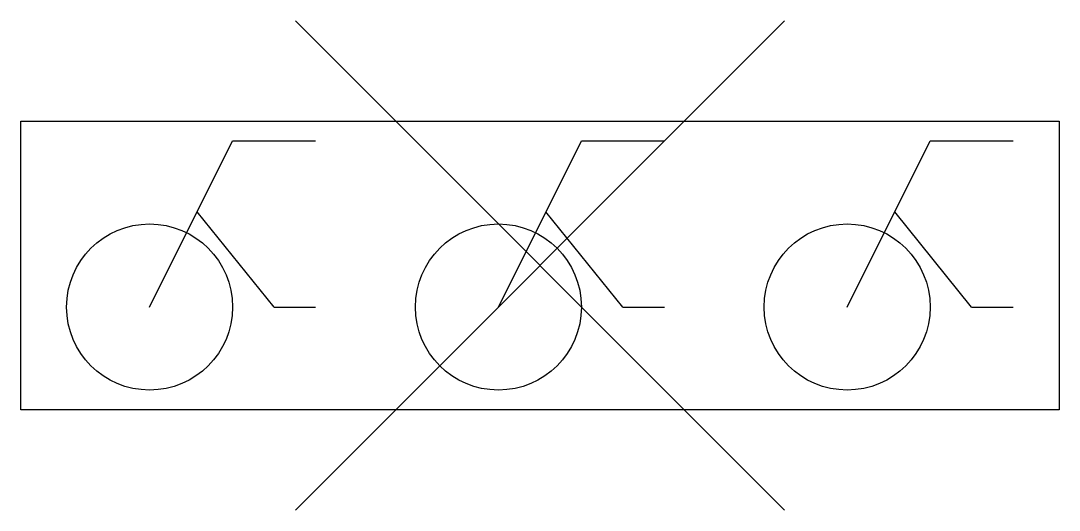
# Model space of a CAD drawing. Header units: metres. Extents: x -4.51 to 4.51, y -2.12 to 2.12.
import ezdxf

# ---------------------------------------------------------------- set-up
doc = ezdxf.new("R2010")
doc.units = ezdxf.units.M

msp = doc.modelspace()

# ---------------------------------------------------------------- linework, layer by layer
at = {"flags": 128}
for points in [[(-2.1213, 2.1213), (2.1213, -2.1213)], [(-2.1213, -2.1213), (2.1213, 2.1213)]]:
    msp.add_lwpolyline(points, dxfattribs=at)
msp.add_lwpolyline([(4.5052, -1.2525), (-4.5052, -1.2525), (-4.5052, 1.2525), (4.5052, 1.2525), (4.5052, -1.2525)], close=True, dxfattribs=at)
for points in [[(-3.3875, -0.36), (-2.6675, 1.08), (-1.9475, 1.08)], [(-0.3611, -0.36), (0.3589, 1.08), (1.0789, 1.08)], [(2.6652, -0.36), (3.3852, 1.08), (4.1052, 1.08)], [(-2.3075, -0.36), (-2.9753, 0.4643)], [(0.7189, -0.36), (0.0511, 0.4643)], [(3.7452, -0.36), (3.0774, 0.4643)], [(-2.3075, -0.36), (-1.9475, -0.36)], [(0.7189, -0.36), (1.0789, -0.36)], [(3.7452, -0.36), (4.1052, -0.36)]]:
    msp.add_lwpolyline(points)
for centre in [(-3.3875, -0.36), (-0.3611, -0.36), (2.6652, -0.36)]:
    msp.add_circle(centre, 0.72)

doc.saveas('drawing.dxf')
